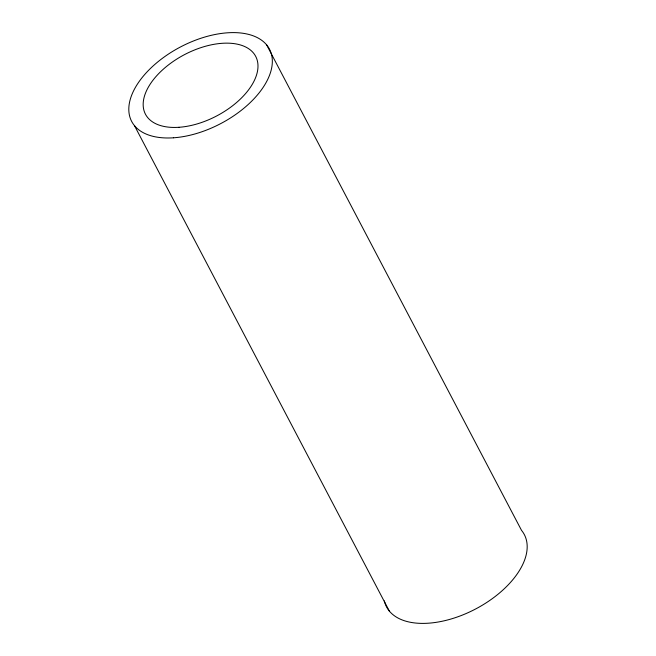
<?xml version="1.0" encoding="UTF-8"?>
<svg xmlns="http://www.w3.org/2000/svg" width="656" height="656" viewBox="0 0 656 656"><rect width="100%" height="100%" fill="white"/><g stroke="black" fill="none" stroke-linecap="round" stroke-linejoin="round"><path stroke-width="0.98" d="M266.689 44.969L521.536 530.376A77.802 43.28 -27.7 0 1 474.46 609.588A77.802 43.28 -27.7 0 1 384.342 600.888M134.464 125.624L389.311 611.031M173.553 137.793A77.802 43.28 -27.7 0 0 271.658 55.112A77.802 43.28 -27.7 0 0 156.513 62.976A77.802 43.28 -27.7 0 0 173.553 137.793M178.957 127.289A62.238 34.62 -27.7 0 0 257.447 61.156A62.238 34.62 -27.7 0 0 165.328 67.445A62.238 34.62 -27.7 0 0 178.957 127.289"/></g></svg>
